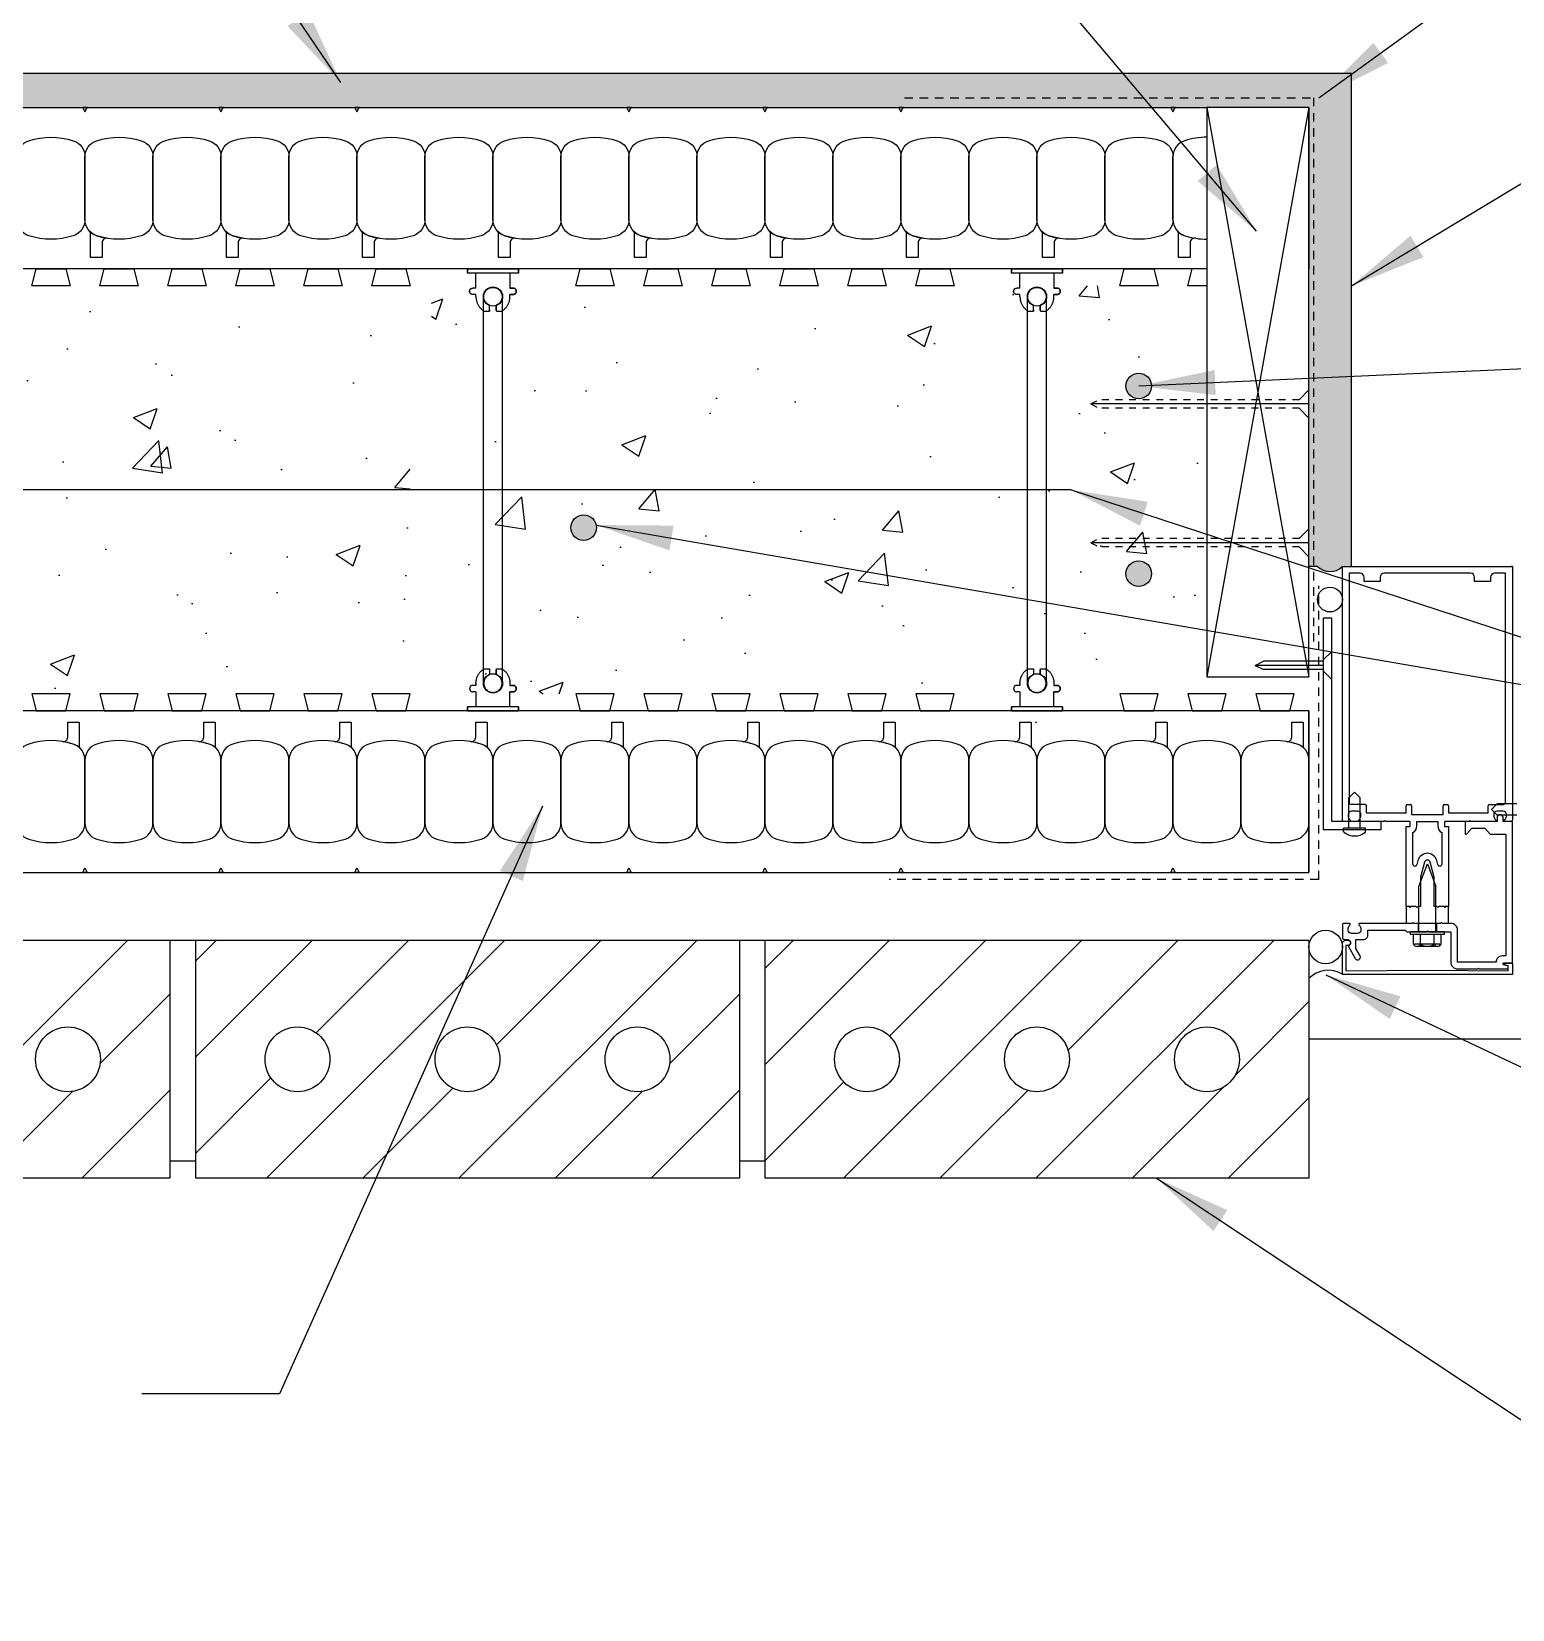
# Model space of a CAD drawing. Header units: inches. Extents: x 2887.4 to 2942.4, y 464.8 to 534.2.
# Drawn here: x 2899.14 to 2920.92, y 499.37 to 522.57 of the extents above; entities that cross this region are included whole.
import ezdxf

# ---------------------------------------------------------------- set-up
doc = ezdxf.new("R2010")
doc.units = ezdxf.units.IN
doc.header["$LTSCALE"] = 0.5
doc.header["$MEASUREMENT"] = 0
doc.linetypes.add('DASHED2', pattern=[0.375, 0.25, -0.125])
doc.linetypes.add('HIDDEN2', pattern=[0.1875, 0.125, -0.0625])
doc.layers.get('0').update_dxf_attribs({"linetype": 'CONTINUOUS'})
for name, color, linetype in [('HATCH', 12, 'CONTINUOUS'), ('LINE18', 9, 'CONTINUOUS'), ('line25', 2, 'CONTINUOUS'), ('LINE50', 5, 'CONTINUOUS'), ('LINE65', 3, 'CONTINUOUS'), ('LINE9', 9, 'CONTINUOUS'), ('TEXT', 4, 'CONTINUOUS')]:
    doc.layers.add(name, color=color, linetype=linetype)
doc.styles.add('DIM', font='romans.shx', dxfattribs={"width": 0.7})
doc.dimstyles.new('ext_12', dxfattribs={"dimscale": 12, "dimtxt": 0.09375, "dimasz": 0.09375, "dimexe": 0.09375, "dimexo": 0.0625, "dimgap": 0.0625, "dimtad": 1, "dimdec": 1, "dimzin": 3, "dimdsep": 46, "dimlunit": 4, "dimtxsty": 'DIM', "dimcen": 0.09, "dimdle": 0.09375, "dimclrt": 4, "dimadec": 0, "dimazin": 0, "dimtfac": 1, "dimtdec": 1, "dimtmove": 2, "dimatfit": 3, "dimfxl": 0, "dimfrac": 2, "dimtolj": 1, "dimtzin": 0, "dimarcsym": 0})

# ---------------------------------------------------------------- blocks, each defined once
blk = doc.blocks.new('WEB_6_CENTRE_TOP')
for p, q in [((5.688, 0.141), (0, 0.141)), ((5.688, -0.141), (0, -0.141))]:
    blk.add_line(p, q)
for centre in [(0, 0), (5.688, 0)]:
    blk.add_circle(centre, 0.141)
blk = doc.blocks.new('Connector')
blk.add_point((0.271, 0))
at = {"layer": 'LINE9'}
for p, q in [((0, 0.375), (0, -0.375)), ((0.062, -0.375), (0.062, 0.375)), ((0.281, 0.25), (0.062, 0.25))]:
    blk.add_line(p, q, dxfattribs=at)
for points, weights in [([(0.007, 0.375), (0.004, 0.375), (0, 0.375)], [1, 0.972587069138, 0.950305488115]), ([(0.327, 0.343), (0.308, 0.343), (0.281, 0.317), (0.281, 0.297)], [1, 0.85355339, 0.85355339, 1]), ([(0.328, 0.343), (0.327, 0.343), (0.327, 0.343)], [1, 0.70710678, 1]), ([(0.375, 0.297), (0.375, 0.317), (0.348, 0.343), (0.329, 0.343)], [1, 0.85355339, 0.85355339, 1]), ([(0.406, 0.25), (0.546, 0.25), (0.619, 0.131)], [0.958404415409, 0.794674173519, 0.864651571113]), ([(0.619, 0.052), (0.612, 0.049), (0.604, 0.049)], [0.83615024178, 0.892081430621, 1]), ([(0.619, -0.131), (0.546, -0.25), (0.406, -0.25)], [0.864651574428, 0.794674169686, 0.958404415195]), ([(0.604, -0.049), (0.612, -0.049), (0.619, -0.052)], [1, 0.89208144177, 0.836150253337]), ([(0, -0.375), (0.004, -0.375), (0.007, -0.375)], [0.950305488115, 0.972587069138, 1]), ([(0.281, -0.297), (0.281, -0.317), (0.308, -0.343), (0.327, -0.343)], [1, 0.85355339, 0.85355339, 1]), ([(0.327, -0.343), (0.281, -0.343), (0.281, -0.297)], [1, 0.70710678, 1]), ([(0.329, -0.343), (0.348, -0.343), (0.375, -0.317), (0.375, -0.297)], [1, 0.85355339, 0.85355339, 1]), ([(0.375, -0.297), (0.375, -0.343), (0.329, -0.343)], [1, 0.70710678, 1])]:
    blk.add_rational_spline(points, weights, degree=2, dxfattribs=at)
for points, degree in [([(0, 0.375), (0.002, 0.375), (0.005, 0.375), (0.007, 0.375)], 3), ([(0.007, 0.375), (0.021, 0.375), (0.051, 0.375), (0.062, 0.375), (0.062, 0.375)], 3), ([(0.281, 0.25), (0.281, 0.297)], 1), ([(0.327, 0.343), (0.327, 0.343), (0.328, 0.343), (0.328, 0.343)], 3), ([(0.328, 0.343), (0.329, 0.343), (0.329, 0.343), (0.329, 0.343)], 3), ([(0.375, 0.25), (0.375, 0.297)], 1), ([(0.406, 0.25), (0.375, 0.25)], 1), ([(0.604, 0.049), (0.532, 0.049)], 1), ([(0.604, 0.049), (0.609, 0.049), (0.614, 0.05), (0.619, 0.052)], 3), ([(0.619, 0.131), (0.619, 0.052)], 1), ([(0.532, -0.049), (0.604, -0.049)], 1), ([(0.604, -0.049), (0.58, -0.049), (0.556, -0.049), (0.532, -0.049)], 3), ([(0.619, -0.052), (0.614, -0.05), (0.609, -0.049), (0.604, -0.049)], 3), ([(0.619, -0.052), (0.619, -0.131)], 1), ([(0.007, -0.375), (0.005, -0.375), (0.002, -0.375), (0, -0.375)], 3), ([(0.062, -0.375), (0.062, -0.375), (0.051, -0.375), (0.021, -0.375), (0.007, -0.375)], 3), ([(0.062, -0.25), (0.281, -0.25)], 1), ([(0.281, -0.297), (0.281, -0.25)], 1), ([(0.281, -0.25), (0.281, -0.297)], 1), ([(0.328, -0.343), (0.328, -0.343), (0.327, -0.343), (0.327, -0.343)], 3), ([(0.329, -0.343), (0.329, -0.343), (0.329, -0.343), (0.328, -0.343)], 3), ([(0.375, -0.25), (0.375, -0.297)], 1), ([(0.375, -0.297), (0.375, -0.25)], 1), ([(0.406, -0.25), (0.375, -0.25)], 1)]:
    blk.add_open_spline(points, degree=degree, dxfattribs=at)
for points, weights, knots in [([(0.062, 0.375), (0.062, 0.375), (0.046, 0.375), (0.03, 0.375), (0.007, 0.375)], [0.868718858569, 0.861102746415, 1, 0.861102734288, 0.868718859898], [0, 0, 0, 0.5, 0.5, 1, 1, 1]), ([(0.532, 0.049), (0.472, 0.203), (0.333, 0.113), (0.157, 0), (0.333, -0.113), (0.472, -0.203), (0.532, -0.049)], [0.899508922286, 0.599718215298, 1, 0.54226024, 1, 0.599718224335, 0.899508908749], [0, 0, 0, 0.318112, 0.318112, 0.681888, 0.681888, 1, 1, 1]), ([(0.007, -0.375), (0.03, -0.375), (0.046, -0.375), (0.062, -0.375), (0.062, -0.375)], [0.868718859319, 0.861102739573, 1, 0.861102742958, 0.868718858948], [0, 0, 0, 0.5, 0.5, 1, 1, 1])]:
    blk.add_rational_spline(points, weights, degree=2, knots=knots, dxfattribs=at)
for points in [[(0.406, 0.25), (0.406, 0.25), (0.406, 0.25), (0.406, 0.25), (0.406, 0.25), (0.406, 0.25), (0.406, 0.25)], [(0.406, 0.25), (0.406, 0.25), (0.406, 0.25), (0.406, 0.25), (0.406, 0.25), (0.406, 0.25), (0.406, 0.25)], [(0.406, 0.25), (0.406, 0.25), (0.406, 0.25), (0.406, 0.25), (0.406, 0.25), (0.406, 0.25), (0.406, 0.25)], [(0.406, 0.25), (0.406, 0.25), (0.406, 0.25), (0.406, 0.25), (0.406, 0.25), (0.406, 0.25), (0.406, 0.25)], [(0.406, 0.25), (0.406, 0.25), (0.406, 0.25), (0.406, 0.25), (0.406, 0.25), (0.406, 0.25), (0.406, 0.25)], [(0.406, 0.25), (0.406, 0.25), (0.406, 0.25), (0.406, 0.25), (0.406, 0.25), (0.406, 0.25), (0.406, 0.25)], [(0.406, 0.25), (0.406, 0.25), (0.406, 0.25), (0.406, 0.25), (0.406, 0.25), (0.406, 0.25), (0.406, 0.25)], [(0.406, 0.25), (0.406, 0.25), (0.406, 0.25), (0.406, 0.25), (0.406, 0.25), (0.406, 0.25), (0.406, 0.25)], [(0.406, 0.25), (0.406, 0.25), (0.406, 0.25), (0.406, 0.25), (0.406, 0.25), (0.406, 0.25), (0.406, 0.25)], [(0.406, 0.25), (0.406, 0.25), (0.406, 0.25), (0.406, 0.25), (0.406, 0.25), (0.406, 0.25), (0.406, 0.25)], [(0.406, 0.25), (0.406, 0.25), (0.406, 0.25), (0.406, 0.25), (0.406, 0.25), (0.406, 0.25), (0.406, 0.25)], [(0.406, 0.25), (0.406, 0.25), (0.406, 0.25), (0.406, 0.25), (0.406, 0.25), (0.406, 0.25), (0.406, 0.25)], [(0.406, 0.25), (0.406, 0.25), (0.406, 0.25), (0.406, 0.25), (0.406, 0.25), (0.406, 0.25), (0.406, 0.25)], [(0.406, 0.25), (0.406, 0.25), (0.406, 0.25), (0.406, 0.25), (0.406, 0.25), (0.406, 0.25), (0.406, 0.25)], [(0.406, 0.25), (0.406, 0.25), (0.406, 0.25), (0.406, 0.25), (0.406, 0.25), (0.406, 0.25), (0.406, 0.25)], [(0.406, 0.25), (0.406, 0.25), (0.406, 0.25), (0.406, 0.25), (0.406, 0.25), (0.406, 0.25), (0.406, 0.25)], [(0.406, 0.25), (0.406, 0.25), (0.406, 0.25), (0.406, 0.25), (0.406, 0.25), (0.406, 0.25), (0.406, 0.25)], [(0.406, 0.25), (0.406, 0.25), (0.406, 0.25), (0.406, 0.25), (0.406, 0.25), (0.406, 0.25), (0.406, 0.25)], [(0.406, 0.25), (0.406, 0.25), (0.406, 0.25), (0.406, 0.25), (0.406, 0.25), (0.406, 0.25), (0.406, 0.25)], [(0.406, 0.25), (0.406, 0.25), (0.406, 0.25), (0.406, 0.25), (0.406, 0.25), (0.406, 0.25), (0.406, 0.25)], [(0.406, 0.25), (0.406, 0.25), (0.406, 0.25), (0.406, 0.25), (0.406, 0.25), (0.406, 0.25), (0.406, 0.25)], [(0.406, 0.25), (0.406, 0.25), (0.406, 0.25), (0.406, 0.25), (0.406, 0.25), (0.406, 0.25), (0.406, 0.25)], [(0.406, 0.25), (0.406, 0.25), (0.406, 0.25), (0.406, 0.25), (0.406, 0.25), (0.406, 0.25), (0.406, 0.25)], [(0.406, 0.25), (0.406, 0.25), (0.406, 0.25), (0.406, 0.25), (0.406, 0.25), (0.406, 0.25), (0.406, 0.25)], [(0.532, 0.049), (0.532, 0.049), (0.532, 0.049), (0.532, 0.049), (0.532, 0.049), (0.532, 0.049), (0.532, 0.049)], [(0.532, 0.049), (0.532, 0.049), (0.532, 0.049), (0.532, 0.049), (0.532, 0.049), (0.532, 0.049), (0.532, 0.049)], [(0.532, 0.049), (0.532, 0.049), (0.532, 0.049), (0.532, 0.049), (0.532, 0.049), (0.532, 0.049), (0.532, 0.049)], [(0.532, 0.049), (0.532, 0.049), (0.532, 0.049), (0.532, 0.049), (0.532, 0.049), (0.532, 0.049), (0.532, 0.049)], [(0.532, 0.049), (0.532, 0.049), (0.532, 0.049), (0.532, 0.049), (0.532, 0.049), (0.532, 0.049), (0.532, 0.049)], [(0.532, 0.049), (0.532, 0.049), (0.532, 0.049), (0.532, 0.049), (0.532, 0.049), (0.532, 0.049), (0.532, 0.049)], [(0.532, 0.049), (0.532, 0.049), (0.532, 0.049), (0.532, 0.049), (0.532, 0.049), (0.532, 0.049), (0.532, 0.049)], [(0.532, 0.049), (0.532, 0.049), (0.532, 0.049), (0.532, 0.049), (0.532, 0.049), (0.532, 0.049), (0.532, 0.049)], [(0.532, 0.049), (0.532, 0.049), (0.532, 0.049), (0.532, 0.049), (0.532, 0.049), (0.532, 0.049), (0.532, 0.049)], [(0.532, 0.049), (0.532, 0.049), (0.532, 0.049), (0.532, 0.049), (0.532, 0.049), (0.532, 0.049), (0.532, 0.049)], [(0.604, 0.049), (0.604, 0.049), (0.604, 0.049), (0.604, 0.049), (0.604, 0.049), (0.604, 0.049), (0.604, 0.049)], [(0.604, 0.049), (0.604, 0.049), (0.604, 0.049), (0.604, 0.049), (0.604, 0.049), (0.604, 0.049), (0.604, 0.049)], [(0.604, 0.049), (0.604, 0.049), (0.604, 0.049), (0.604, 0.049), (0.604, 0.049), (0.604, 0.049), (0.604, 0.049)], [(0.604, 0.049), (0.604, 0.049), (0.604, 0.049), (0.604, 0.049), (0.604, 0.049), (0.604, 0.049), (0.604, 0.049)], [(0.619, 0.131), (0.619, 0.131), (0.619, 0.131), (0.619, 0.131), (0.619, 0.131), (0.619, 0.131), (0.619, 0.131)], [(0.619, 0.131), (0.619, 0.131), (0.619, 0.131), (0.619, 0.131), (0.619, 0.131), (0.619, 0.131), (0.619, 0.131)], [(0.619, 0.131), (0.619, 0.131), (0.619, 0.131), (0.619, 0.131), (0.619, 0.131), (0.619, 0.131), (0.619, 0.131)], [(0.619, 0.131), (0.619, 0.131), (0.619, 0.131), (0.619, 0.131), (0.619, 0.131), (0.619, 0.131), (0.619, 0.131)], [(0.532, -0.049), (0.532, -0.049), (0.532, -0.049), (0.532, -0.049), (0.532, -0.049), (0.532, -0.049), (0.532, -0.049)], [(0.532, -0.049), (0.532, -0.049), (0.532, -0.049), (0.532, -0.049), (0.532, -0.049), (0.532, -0.049), (0.532, -0.049)], [(0.532, -0.049), (0.532, -0.049), (0.532, -0.049), (0.532, -0.049), (0.532, -0.049), (0.532, -0.049), (0.532, -0.049)], [(0.532, -0.049), (0.532, -0.049), (0.532, -0.049), (0.532, -0.049), (0.532, -0.049), (0.532, -0.049), (0.532, -0.049)], [(0.604, -0.049), (0.604, -0.049), (0.604, -0.049), (0.604, -0.049), (0.604, -0.049), (0.604, -0.049), (0.604, -0.049)], [(0.604, -0.049), (0.604, -0.049), (0.604, -0.049), (0.604, -0.049), (0.604, -0.049), (0.604, -0.049), (0.604, -0.049)], [(0.604, -0.049), (0.604, -0.049), (0.604, -0.049), (0.604, -0.049), (0.604, -0.049), (0.604, -0.049), (0.604, -0.049)], [(0.604, -0.049), (0.604, -0.049), (0.604, -0.049), (0.604, -0.049), (0.604, -0.049), (0.604, -0.049), (0.604, -0.049)], [(0.604, -0.049), (0.604, -0.049), (0.604, -0.049), (0.604, -0.049), (0.604, -0.049), (0.604, -0.049), (0.604, -0.049)], [(0.604, -0.049), (0.604, -0.049), (0.604, -0.049), (0.604, -0.049), (0.604, -0.049), (0.604, -0.049), (0.604, -0.049)], [(0.604, -0.049), (0.604, -0.049), (0.604, -0.049), (0.604, -0.049), (0.604, -0.049), (0.604, -0.049), (0.604, -0.049)], [(0.604, -0.049), (0.604, -0.049), (0.604, -0.049), (0.604, -0.049), (0.604, -0.049), (0.604, -0.049), (0.604, -0.049)], [(0.619, -0.131), (0.619, -0.131), (0.619, -0.131), (0.619, -0.131), (0.619, -0.131), (0.619, -0.131), (0.619, -0.131)], [(0.619, -0.131), (0.619, -0.131), (0.619, -0.131), (0.619, -0.131), (0.619, -0.131), (0.619, -0.131), (0.619, -0.131)], [(0.619, -0.131), (0.619, -0.131), (0.619, -0.131), (0.619, -0.131), (0.619, -0.131), (0.619, -0.131), (0.619, -0.131)], [(0.619, -0.131), (0.619, -0.131), (0.619, -0.131), (0.619, -0.131), (0.619, -0.131), (0.619, -0.131), (0.619, -0.131)], [(0.406, -0.25), (0.406, -0.25), (0.406, -0.25), (0.406, -0.25), (0.406, -0.25), (0.406, -0.25), (0.406, -0.25)], [(0.406, -0.25), (0.406, -0.25), (0.406, -0.25), (0.406, -0.25), (0.406, -0.25), (0.406, -0.25), (0.406, -0.25)], [(0.406, -0.25), (0.406, -0.25), (0.406, -0.25), (0.406, -0.25), (0.406, -0.25), (0.406, -0.25), (0.406, -0.25)], [(0.406, -0.25), (0.406, -0.25), (0.406, -0.25), (0.406, -0.25), (0.406, -0.25), (0.406, -0.25), (0.406, -0.25)], [(0.406, -0.25), (0.406, -0.25), (0.406, -0.25), (0.406, -0.25), (0.406, -0.25), (0.406, -0.25), (0.406, -0.25)], [(0.406, -0.25), (0.406, -0.25), (0.406, -0.25), (0.406, -0.25), (0.406, -0.25), (0.406, -0.25), (0.406, -0.25)], [(0.406, -0.25), (0.406, -0.25), (0.406, -0.25), (0.406, -0.25), (0.406, -0.25), (0.406, -0.25), (0.406, -0.25)], [(0.406, -0.25), (0.406, -0.25), (0.406, -0.25), (0.406, -0.25), (0.406, -0.25), (0.406, -0.25), (0.406, -0.25)], [(0.406, -0.25), (0.406, -0.25), (0.406, -0.25), (0.406, -0.25), (0.406, -0.25), (0.406, -0.25), (0.406, -0.25)], [(0.406, -0.25), (0.406, -0.25), (0.406, -0.25), (0.406, -0.25), (0.406, -0.25), (0.406, -0.25), (0.406, -0.25)], [(0.406, -0.25), (0.406, -0.25), (0.406, -0.25), (0.406, -0.25), (0.406, -0.25), (0.406, -0.25), (0.406, -0.25)]]:
    blk.add_open_spline(points, degree=3, knots=[0, 0, 0, 0, 1, 1, 1, 1, 1, 1, 1], dxfattribs=at)

msp = doc.modelspace()

# ---------------------------------------------------------------- hatches: boundary and pattern name
at = {"layer": 'HATCH'}
h = msp.add_hatch(dxfattribs=at)
h.set_pattern_fill('AR-SAND', color=256, scale=0.25, style=0)
h.set_pattern_definition([(37.5, (-58.41438, -38.99263), (-0.01574834, 0.48170594), [0, -0.38, 0, -0.425, 0, -0.40625]), (7.5, (-58.4144, -38.9926), (0.44244418, 0.70553652), [0, -0.205, 0, -0.3425, 0, -0.13125]), (327.5, (-58.72188, -38.99263), (0.778535465, 0.001414763), [0, -0.125, 0, -0.45, 0, -0.5875]), (317.5, (-58.7219, -38.9926), (0.75153165, 0.21941889), [0, -0.0625, 0, -0.295, 0, -0.3375])])
h.paths.add_polyline_path([(2918.552, 521.958), (2918.297, 521.958), (2888.605, 521.958), (2888.605, 521.458), (2916.427, 521.458), (2917.927, 521.458), (2917.927, 514.708), (2918.052, 514.708, 0.406613), (2918.418, 514.704), (2918.418, 514.708), (2918.552, 514.708)])
h = msp.add_hatch(dxfattribs=at)
h.set_pattern_fill('AR-CONC', color=256, scale=0.5, style=0)
h.set_pattern_definition([(50, (13.737, 62.0218), (3.586301, -0.3137607), [0.375, -4.125]), (355, (13.737, 62.0218), (-0.6937567, 3.7609607), [0.3, -3.3]), (100.4514, (14.036, 61.9956), (2.892547, 3.4471977), [0.318701, -3.5057106]), (46.1842, (13.737, 63.022), (5.336205, -0.827595), [0.5625, -6.1875]), (96.6356, (14.1817, 62.953), (4.6733135, 4.870589), [0.478051, -5.258565]), (351.1842, (13.737, 63.022), (4.67331, 4.870593), [0.45, -4.95]), (21, (14.237, 62.7718), (2.9845353, -2.0130945), [0.375, -4.125]), (326, (14.237, 62.7718), (1.2165767, 3.62575), [0.3, -3.3]), (71.4514, (14.4858, 62.604), (4.201113, 1.6126525), [0.318701, -3.5057106]), (37.5, (13.737, 62.0218), (0.0607993, 1.66446927), [0, -3.26, 0, -3.35, 0, -3.3125]), (7.5, (13.737, 62.0218), (1.3153477, 1.9720586), [0, -1.91, 0, -3.185, 0, -1.2625]), (327.5, (12.622, 62.0218), (2.6691122, -0.11277436), [0, -1.25, 0, -3.9, 0, -5.175]), (317.5, (12.122, 62.0218), (2.9159308, 0.500525), [0, -1.625, 0, -2.59, 0, -3.675])])
h.paths.add_polyline_path([(2897.022, 516.21), (2897.022, 512.833), (2904.71, 512.833), (2904.71, 516.21)])
h.paths.add_polyline_path([(2896.71, 516.21), (2889.022, 516.21), (2889.022, 512.833), (2896.71, 512.833)])
h.paths.add_polyline_path([(2891.074, 515.278, -1), (2891.449, 515.278, -1)], flags=16)
h.paths.add_polyline_path([(2889.022, 518.833), (2889.022, 516.21), (2896.71, 516.21), (2896.71, 518.833)])
h.paths.add_polyline_path([(2897.022, 518.833), (2897.022, 516.21), (2904.71, 516.21), (2904.71, 518.833)])
h.paths.add_polyline_path([(2912.71, 516.21), (2912.71, 518.833), (2905.022, 518.833), (2905.022, 516.21)])
h.paths.add_polyline_path([(2912.71, 512.833), (2912.71, 516.21), (2905.022, 516.21), (2905.022, 512.833)])
h.paths.add_polyline_path([(2907.074, 515.278, -1), (2907.449, 515.278, -1)], flags=16)
h.paths.add_polyline_path([(2916.427, 518.833), (2913.022, 518.833), (2913.022, 512.833), (2916.427, 512.833)])
h.paths.add_polyline_path([(2914.148, 517.362, -1), (2914.523, 517.362, -1)], flags=16)
h.paths.add_polyline_path([(2914.523, 514.601, -1), (2914.148, 514.601, -1)], flags=16)
h.paths.add_polyline_path([(2888.614, 516.601), (2888.71, 516.546), (2888.71, 518.833), (2888.614, 518.833)])
h.paths.add_polyline_path([(2887.362, 515.868), (2888.614, 515.145), (2888.614, 512.833), (2888.71, 512.833), (2888.71, 515.868)])
at = {"layer": 'LINE65'}
for points in [[(2915.612, 517.362, 1), (2915.237, 517.362, 1)], [(2907.449, 515.278, 1), (2907.074, 515.278, 1)], [(2915.612, 514.601, 1), (2915.237, 514.601, 1)]]:
    msp.add_hatch(color=256, dxfattribs=at).paths.add_polyline_path(points)

# ---------------------------------------------------------------- linework, layer by layer
at = {"layer": 'HATCH'}
for p, q in [((2916.427, 521.458), (2917.927, 513.083)), ((2917.927, 521.458), (2916.427, 513.083)), ((2917.927, 517.097), (2914.72, 517.097)), ((2917.927, 515.056), (2914.72, 515.056)), ((2918.138, 513.253), (2917.138, 513.253)), ((2897.052, 505.708), (2900.552, 509.208)), ((2901.552, 508.904), (2901.856, 509.208)), ((2901.552, 507.49), (2903.27, 509.208)), ((2902.599, 505.708), (2906.099, 509.208)), ((2903.325, 507.849), (2904.684, 509.208)), ((2905.427, 505.708), (2908.927, 509.208)), ((2905.977, 507.673), (2907.513, 509.208)), ((2909.927, 508.793), (2910.341, 509.208)), ((2909.927, 507.379), (2911.756, 509.208)), ((2911.76, 507.799), (2913.17, 509.208)), ((2913.327, 507.951), (2914.584, 509.208)), ((2913.912, 505.708), (2917.412, 509.208)), ((2914.384, 507.594), (2915.998, 509.208)), ((2900.148, 507.39), (2901.177, 508.418)), ((2908.523, 507.39), (2909.552, 508.418)), ((2916.841, 507.222), (2917.927, 508.308)), ((2911.084, 505.708), (2913.327, 507.951)), ((2901.552, 506.075), (2902.661, 507.185)), ((2909.927, 505.965), (2911.086, 507.125)), ((2898.466, 505.708), (2899.745, 506.986)), ((2899.881, 505.708), (2901.177, 507.004)), ((2904.013, 505.708), (2905.337, 507.033)), ((2906.841, 505.708), (2908.12, 506.986)), ((2908.256, 505.708), (2909.552, 507.004)), ((2913.057, 506.267), (2913.791, 507.001)), ((2915.327, 505.708), (2916.663, 507.044)), ((2916.741, 505.708), (2917.927, 506.894)), ((2912.498, 505.708), (2913.057, 506.267))]:
    msp.add_line(p, q, dxfattribs=at)
at = {"layer": 'HATCH', "color": 12}
for p, q in [((2920.918, 514.708), (2920.899, 514.708)), ((2926.441, 507.754), (2917.927, 507.754))]:
    msp.add_line(p, q, dxfattribs=at)
at = {"layer": 'HATCH', "color": 6, "linetype": 'DASHED2'}
for q in [(2918.072, 514.423), (2911.755, 510.104)]:
    msp.add_line((2918.072, 510.104), q, dxfattribs=at)
msp.add_lwpolyline([(2911.977, 521.602), (2917.996, 521.602), (2917.996, 513.498)], dxfattribs=at)
at = {"layer": 'HATCH', "color": 12}
for centre, radius in [((2918.235, 514.221), 0.183), ((2918.172, 509.111), 0.246)]:
    msp.add_circle(centre, radius, dxfattribs=at)
for centre, radius, start, end in [((2918.237, 514.894), 0.262, 225.1394, 313.6487), ((2918.211, 508.378), 0.39, 57.8871, 136.7705)]:
    msp.add_arc(centre, radius, start, end, dxfattribs=at)
at = {"layer": 'LINE18', "linetype": 'HIDDEN2'}
for p, q in [((2914.72, 517.097), (2914.84, 517.159)), ((2914.72, 517.097), (2914.84, 517.034)), ((2917.783, 517.159), (2914.84, 517.159)), ((2917.783, 517.034), (2914.84, 517.034)), ((2914.72, 515.056), (2914.84, 515.119)), ((2914.72, 515.056), (2914.84, 514.994)), ((2917.783, 515.119), (2914.84, 515.119)), ((2917.783, 514.994), (2914.84, 514.994))]:
    msp.add_line(p, q, dxfattribs=at)
at = {"layer": 'LINE18'}
for p, q in [((2917.783, 517.159), (2917.927, 517.303)), ((2917.783, 517.034), (2917.927, 516.89)), ((2917.783, 515.119), (2917.927, 515.262)), ((2917.783, 514.994), (2917.927, 514.85)), ((2918.052, 514.708), (2917.927, 514.708)), ((2918.989, 510.833), (2918.138, 510.833)), ((2918.989, 510.958), (2918.263, 510.958)), ((2918.989, 510.833), (2918.989, 510.958))]:
    msp.add_line(p, q, dxfattribs=at)
at = {"layer": 'line25'}
for p, q in [((2917.927, 521.458), (2916.427, 521.458)), ((2916.427, 519.083), (2888.614, 519.083)), ((2917.927, 512.583), (2888.614, 512.583)), ((2913.906, 512.415), (2913.927, 512.415)), ((2901.177, 509.208), (2901.177, 505.708)), ((2901.552, 509.208), (2901.552, 505.708)), ((2901.552, 509.208), (2901.552, 505.708)), ((2909.552, 509.208), (2909.552, 505.708)), ((2909.927, 509.208), (2909.927, 505.708)), ((2909.927, 509.208), (2909.927, 505.708)), ((2917.927, 509.208), (2917.927, 505.708)), ((2901.552, 505.958), (2901.177, 505.958)), ((2909.927, 505.958), (2909.552, 505.958)), ((2901.177, 505.708), (2893.177, 505.708)), ((2909.552, 505.708), (2901.552, 505.708)), ((2917.927, 505.708), (2909.927, 505.708))]:
    msp.add_line(p, q, dxfattribs=at)
for points in [[(2916.427, 521.458), (2916.427, 513.083), (2917.927, 513.083), (2917.927, 521.458)], [(2916.427, 518.833), (2916.145, 518.833), (2916.208, 519.083)]]:
    msp.add_lwpolyline(points, dxfattribs=at)
for points in [[(2899.645, 519.083), (2899.708, 518.833), (2899.145, 518.833), (2899.208, 519.083)], [(2900.645, 519.083), (2900.708, 518.833), (2900.145, 518.833), (2900.208, 519.083)], [(2901.645, 519.083), (2901.708, 518.833), (2901.145, 518.833), (2901.208, 519.083)], [(2902.645, 519.083), (2902.708, 518.833), (2902.145, 518.833), (2902.208, 519.083)], [(2903.645, 519.083), (2903.708, 518.833), (2903.145, 518.833), (2903.208, 519.083)], [(2904.645, 519.083), (2904.708, 518.833), (2904.145, 518.833), (2904.208, 519.083)], [(2907.645, 519.083), (2907.708, 518.833), (2907.145, 518.833), (2907.208, 519.083)], [(2908.645, 519.083), (2908.708, 518.833), (2908.145, 518.833), (2908.208, 519.083)], [(2909.645, 519.083), (2909.708, 518.833), (2909.145, 518.833), (2909.208, 519.083)], [(2910.645, 519.083), (2910.708, 518.833), (2910.145, 518.833), (2910.208, 519.083)], [(2911.645, 519.083), (2911.708, 518.833), (2911.145, 518.833), (2911.208, 519.083)], [(2912.645, 519.083), (2912.708, 518.833), (2912.145, 518.833), (2912.208, 519.083)], [(2915.645, 519.083), (2915.708, 518.833), (2915.145, 518.833), (2915.208, 519.083)], [(2899.645, 512.583), (2899.708, 512.833), (2899.145, 512.833), (2899.208, 512.583)], [(2900.645, 512.583), (2900.708, 512.833), (2900.145, 512.833), (2900.208, 512.583)], [(2901.645, 512.583), (2901.708, 512.833), (2901.145, 512.833), (2901.208, 512.583)], [(2902.645, 512.583), (2902.708, 512.833), (2902.145, 512.833), (2902.208, 512.583)], [(2903.645, 512.583), (2903.708, 512.833), (2903.145, 512.833), (2903.208, 512.583)], [(2904.645, 512.583), (2904.708, 512.833), (2904.145, 512.833), (2904.208, 512.583)], [(2907.645, 512.583), (2907.708, 512.833), (2907.145, 512.833), (2907.208, 512.583)], [(2908.645, 512.583), (2908.708, 512.833), (2908.145, 512.833), (2908.208, 512.583)], [(2909.645, 512.583), (2909.708, 512.833), (2909.145, 512.833), (2909.208, 512.583)], [(2910.645, 512.583), (2910.708, 512.833), (2910.145, 512.833), (2910.208, 512.583)], [(2911.645, 512.583), (2911.708, 512.833), (2911.145, 512.833), (2911.208, 512.583)], [(2912.645, 512.583), (2912.708, 512.833), (2912.145, 512.833), (2912.208, 512.583)], [(2915.645, 512.583), (2915.708, 512.833), (2915.145, 512.833), (2915.208, 512.583)], [(2916.645, 512.583), (2916.708, 512.833), (2916.145, 512.833), (2916.208, 512.583)], [(2917.645, 512.583), (2917.708, 512.833), (2917.145, 512.833), (2917.208, 512.583)]]:
    msp.add_lwpolyline(points, close=True, dxfattribs=at)
at = {"layer": 'line25', "flags": 128}
msp.add_lwpolyline([(2917.927, 509.208), (2888.605, 509.208)], dxfattribs=at)
at = {"layer": 'line25'}
for centre in [(2899.677, 507.458), (2903.052, 507.458), (2905.552, 507.458), (2908.052, 507.458), (2911.427, 507.458), (2913.927, 507.458), (2916.427, 507.458)]:
    msp.add_circle(centre, 0.477, dxfattribs=at)
at = {"layer": 'LINE50'}
for p, q in [((2888.614, 521.458), (2916.427, 521.458)), ((2917.927, 521.458), (2917.927, 519.083)), ((2917.927, 512.583), (2917.927, 510.208)), ((2917.927, 510.208), (2917.927, 512.583)), ((2888.614, 510.208), (2917.927, 510.208))]:
    msp.add_line(p, q, dxfattribs=at)
at = {"layer": 'LINE65'}
msp.add_line((2914.43, 515.833), (2888.605, 515.833), dxfattribs=at)
for centre in [(2915.424, 517.362), (2907.261, 515.278), (2915.424, 514.601)]:
    msp.add_circle(centre, 0.188, dxfattribs=at)
at = {"layer": 'LINE9'}
for p, q in [((2915.927, 519.81), (2915.927, 520.731)), ((2918.263, 513.948), (2918.138, 513.948)), ((2918.138, 513.948), (2918.138, 510.833)), ((2918.263, 510.958), (2918.263, 513.948)), ((2918.138, 513.334), (2918.263, 513.459)), ((2917.138, 513.253), (2917.258, 513.315)), ((2917.138, 513.253), (2917.258, 513.19)), ((2918.138, 513.315), (2917.258, 513.315)), ((2918.138, 513.19), (2917.258, 513.19)), ((2918.138, 513.171), (2918.263, 513.046))]:
    msp.add_line(p, q, dxfattribs=at)
at = {"layer": 'LINE9', "color": 9}
for p, q in [((2918.518, 514.608), (2918.518, 511.238)), ((2918.678, 514.608), (2918.518, 514.608)), ((2918.738, 514.488), (2918.738, 514.548)), ((2918.973, 514.548), (2918.973, 514.488)), ((2920.303, 514.608), (2919.033, 514.608)), ((2920.363, 514.488), (2920.363, 514.548)), ((2920.598, 514.548), (2920.598, 514.488)), ((2920.818, 514.608), (2920.658, 514.608)), ((2920.818, 511.238), (2920.818, 514.608)), ((2918.973, 514.488), (2918.738, 514.488)), ((2920.598, 514.488), (2920.363, 514.488)), ((2918.598, 511.389), (2918.515, 511.306)), ((2918.515, 510.859), (2918.515, 511.306)), ((2918.598, 511.389), (2918.681, 511.306)), ((2918.681, 510.859), (2918.681, 511.306)), ((2918.753, 511.208), (2918.548, 511.208)), ((2918.773, 511.083), (2918.773, 511.188)), ((2918.773, 511.083), (2919.355, 511.083)), ((2919.355, 511.083), (2919.355, 511.188)), ((2919.375, 511.208), (2919.415, 511.208)), ((2919.435, 511.188), (2919.435, 511.058)), ((2919.435, 511.058), (2919.901, 511.058)), ((2919.901, 511.058), (2919.901, 511.188)), ((2919.921, 511.208), (2919.961, 511.208)), ((2919.981, 511.188), (2919.981, 511.083)), ((2919.981, 511.083), (2920.563, 511.083)), ((2920.563, 511.083), (2920.563, 511.188)), ((2920.583, 511.208), (2920.788, 511.208)), ((2920.611, 511.134), (2920.694, 511.217)), ((2920.611, 511.134), (2920.694, 511.051)), ((2920.986, 511.217), (2920.694, 511.217)), ((2920.986, 511.051), (2920.694, 511.051)), ((2918.759, 510.859), (2918.437, 510.859)), ((2918.437, 510.808), (2918.437, 510.859)), ((2918.759, 510.808), (2918.759, 510.859)), ((2919.355, 509.708), (2919.355, 510.872)), ((2919.515, 510.958), (2919.821, 510.958)), ((2919.515, 510.892), (2919.515, 510.958)), ((2919.821, 510.958), (2919.821, 510.892)), ((2919.981, 510.872), (2919.981, 509.708)), ((2919.455, 510.331), (2919.455, 510.794)), ((2919.881, 510.794), (2919.881, 510.331)), ((2919.53, 510.382), (2919.514, 510.323)), ((2919.626, 510.356), (2919.568, 510.138)), ((2919.768, 510.138), (2919.709, 510.356)), ((2919.822, 510.323), (2919.806, 510.382)), ((2919.542, 509.998), (2919.668, 510.333)), ((2919.568, 510.138), (2919.568, 509.708)), ((2919.668, 510.333), (2919.793, 509.998)), ((2919.768, 509.708), (2919.768, 510.138)), ((2919.542, 509.333), (2919.542, 509.998)), ((2919.793, 509.333), (2919.793, 509.998)), ((2919.355, 509.708), (2919.355, 509.458)), ((2919.417, 509.708), (2919.355, 509.708)), ((2919.395, 509.708), (2919.355, 509.708)), ((2919.41, 509.693), (2919.395, 509.708)), ((2919.425, 509.708), (2919.41, 509.693)), ((2919.498, 509.708), (2919.425, 509.708)), ((2919.513, 509.693), (2919.498, 509.708)), ((2919.528, 509.708), (2919.513, 509.693)), ((2919.568, 509.708), (2919.528, 509.708)), ((2919.808, 509.708), (2919.768, 509.708)), ((2919.823, 509.693), (2919.808, 509.708)), ((2919.838, 509.708), (2919.823, 509.693)), ((2919.911, 509.708), (2919.838, 509.708)), ((2919.926, 509.693), (2919.911, 509.708)), ((2919.981, 509.708), (2919.918, 509.708)), ((2919.941, 509.708), (2919.926, 509.693)), ((2919.981, 509.708), (2919.941, 509.708)), ((2919.981, 509.458), (2919.981, 509.708)), ((2919.417, 509.458), (2919.355, 509.458)), ((2919.535, 509.458), (2919.535, 509.333)), ((2919.801, 509.458), (2919.801, 509.333)), ((2919.981, 509.458), (2919.918, 509.458)), ((2919.418, 509.293), (2919.418, 509.333)), ((2919.918, 509.333), (2919.418, 509.333)), ((2919.918, 509.293), (2919.418, 509.293)), ((2919.465, 509.153), (2919.465, 509.293)), ((2919.566, 509.153), (2919.566, 509.293)), ((2919.769, 509.153), (2919.769, 509.293)), ((2919.871, 509.153), (2919.871, 509.293)), ((2919.918, 509.293), (2919.918, 509.333)), ((2919.854, 509.15), (2919.481, 509.15)), ((2919.481, 509.131), (2919.481, 509.15)), ((2919.82, 509.119), (2919.515, 509.119)), ((2919.854, 509.131), (2919.854, 509.15))]:
    msp.add_line(p, q, dxfattribs=at)
at = {"layer": 'LINE9', "flags": 128}
msp.add_lwpolyline([(2918.552, 514.708), (2918.552, 521.958), (2918.297, 521.958), (2888.605, 521.958)], dxfattribs=at)
at = {"layer": 'LINE9'}
for points in [[(2899.895, 521.458), (2899.927, 521.394), (2899.958, 521.458)], [(2901.895, 521.458), (2901.927, 521.394), (2901.958, 521.458)], [(2903.895, 521.458), (2903.927, 521.394), (2903.958, 521.458)], [(2907.895, 521.458), (2907.927, 521.394), (2907.958, 521.458)], [(2909.895, 521.458), (2909.927, 521.394), (2909.958, 521.458)], [(2911.895, 521.458), (2911.927, 521.394), (2911.958, 521.458)], [(2915.895, 521.458), (2915.927, 521.394), (2915.958, 521.458)], [(2899.895, 510.208), (2899.927, 510.273), (2899.958, 510.208)], [(2901.895, 510.208), (2901.927, 510.273), (2901.958, 510.208)], [(2903.895, 510.208), (2903.927, 510.273), (2903.958, 510.208)], [(2907.895, 510.208), (2907.927, 510.273), (2907.958, 510.208)], [(2909.895, 510.208), (2909.927, 510.273), (2909.958, 510.208)], [(2911.895, 510.208), (2911.927, 510.273), (2911.958, 510.208)], [(2915.895, 510.208), (2915.927, 510.273), (2915.958, 510.208)]]:
    msp.add_lwpolyline(points, close=True, dxfattribs=at)
for points in [[(2899.754, 519.572, -0.157671), (2899.1, 519.572, -0.325305), (2898.927, 519.81), (2898.927, 520.731, -0.325305), (2899.1, 520.969, -0.157671), (2899.754, 520.969, -0.325305), (2899.927, 520.731), (2899.927, 519.81, -0.325305)], [(2900.754, 519.572, -0.157671), (2900.1, 519.572, -0.325305), (2899.927, 519.81), (2899.927, 520.731, -0.325305), (2900.1, 520.969, -0.157671), (2900.754, 520.969, -0.325305), (2900.927, 520.731), (2900.927, 519.81, -0.325305)], [(2901.754, 519.572, -0.157671), (2901.1, 519.572, -0.325305), (2900.927, 519.81), (2900.927, 520.731, -0.325305), (2901.1, 520.969, -0.157671), (2901.754, 520.969, -0.325305), (2901.927, 520.731), (2901.927, 519.81, -0.325305)], [(2902.754, 519.572, -0.157671), (2902.1, 519.572, -0.325305), (2901.927, 519.81), (2901.927, 520.731, -0.325305), (2902.1, 520.969, -0.157671), (2902.754, 520.969, -0.325305), (2902.927, 520.731), (2902.927, 519.81, -0.325305)], [(2903.754, 519.572, -0.157671), (2903.1, 519.572, -0.325305), (2902.927, 519.81), (2902.927, 520.731, -0.325305), (2903.1, 520.969, -0.157671), (2903.754, 520.969, -0.325305), (2903.927, 520.731), (2903.927, 519.81, -0.325305)], [(2904.754, 519.572, -0.157671), (2904.1, 519.572, -0.325305), (2903.927, 519.81), (2903.927, 520.731, -0.325305), (2904.1, 520.969, -0.157671), (2904.754, 520.969, -0.325305), (2904.927, 520.731), (2904.927, 519.81, -0.325305)], [(2905.754, 519.572, -0.157671), (2905.1, 519.572, -0.325305), (2904.927, 519.81), (2904.927, 520.731, -0.325305), (2905.1, 520.969, -0.157671), (2905.754, 520.969, -0.325305), (2905.927, 520.731), (2905.927, 519.81, -0.325305)], [(2906.754, 519.572, -0.157671), (2906.1, 519.572, -0.325305), (2905.927, 519.81), (2905.927, 520.731, -0.325305), (2906.1, 520.969, -0.157671), (2906.754, 520.969, -0.325305), (2906.927, 520.731), (2906.927, 519.81, -0.325305)], [(2907.754, 519.572, -0.157671), (2907.1, 519.572, -0.325305), (2906.927, 519.81), (2906.927, 520.731, -0.325305), (2907.1, 520.969, -0.157671), (2907.754, 520.969, -0.325305), (2907.927, 520.731), (2907.927, 519.81, -0.325305)], [(2908.754, 519.572, -0.157671), (2908.1, 519.572, -0.325305), (2907.927, 519.81), (2907.927, 520.731, -0.325305), (2908.1, 520.969, -0.157671), (2908.754, 520.969, -0.325305), (2908.927, 520.731), (2908.927, 519.81, -0.325305)], [(2909.754, 519.572, -0.157671), (2909.1, 519.572, -0.325305), (2908.927, 519.81), (2908.927, 520.731, -0.325305), (2909.1, 520.969, -0.157671), (2909.754, 520.969, -0.325305), (2909.927, 520.731), (2909.927, 519.81, -0.325305)], [(2910.754, 519.572, -0.157671), (2910.1, 519.572, -0.325305), (2909.927, 519.81), (2909.927, 520.731, -0.325305), (2910.1, 520.969, -0.157671), (2910.754, 520.969, -0.325305), (2910.927, 520.731), (2910.927, 519.81, -0.325305)], [(2911.754, 519.572, -0.157671), (2911.1, 519.572, -0.325305), (2910.927, 519.81), (2910.927, 520.731, -0.325305), (2911.1, 520.969, -0.157671), (2911.754, 520.969, -0.325305), (2911.927, 520.731), (2911.927, 519.81, -0.325305)], [(2912.754, 519.572, -0.157671), (2912.1, 519.572, -0.325305), (2911.927, 519.81), (2911.927, 520.731, -0.325305), (2912.1, 520.969, -0.157671), (2912.754, 520.969, -0.325305), (2912.927, 520.731), (2912.927, 519.81, -0.325305)], [(2913.754, 519.572, -0.157671), (2913.1, 519.572, -0.325305), (2912.927, 519.81), (2912.927, 520.731, -0.325305), (2913.1, 520.969, -0.157671), (2913.754, 520.969, -0.325305), (2913.927, 520.731), (2913.927, 519.81, -0.325305)], [(2914.754, 519.572, -0.157671), (2914.1, 519.572, -0.325305), (2913.927, 519.81), (2913.927, 520.731, -0.325305), (2914.1, 520.969, -0.157671), (2914.754, 520.969, -0.325305), (2914.927, 520.731), (2914.927, 519.81, -0.325305)], [(2915.754, 519.572, -0.157671), (2915.1, 519.572, -0.325305), (2914.927, 519.81), (2914.927, 520.731, -0.325305), (2915.1, 520.969, -0.157671), (2915.754, 520.969, -0.325305), (2915.927, 520.731), (2915.927, 519.81, -0.325305)], [(2900.1, 519.572, 0.037267), (2900.253, 519.535, 0.463036), (2900.181, 519.473), (2900.181, 519.252), (2900.01, 519.252), (2900.01, 519.598, 0.189002), (2899.993, 519.64, 0.128407)], [(2902.1, 519.572, 0.037267), (2902.253, 519.535, 0.463036), (2902.181, 519.473), (2902.181, 519.252), (2902.01, 519.252), (2902.01, 519.598, 0.189002), (2901.993, 519.64, 0.128407)], [(2904.1, 519.572, 0.037267), (2904.253, 519.535, 0.463036), (2904.181, 519.473), (2904.181, 519.252), (2904.01, 519.252), (2904.01, 519.598, 0.189002), (2903.993, 519.64, 0.128407)], [(2906.1, 519.572, 0.037267), (2906.253, 519.535, 0.463036), (2906.181, 519.473), (2906.181, 519.252), (2906.01, 519.252), (2906.01, 519.598, 0.189002), (2905.993, 519.64, 0.128407)], [(2908.1, 519.572, 0.037267), (2908.253, 519.535, 0.463036), (2908.181, 519.473), (2908.181, 519.252), (2908.01, 519.252), (2908.01, 519.598, 0.189002), (2907.993, 519.64, 0.128407)], [(2910.1, 519.572, 0.037267), (2910.253, 519.535, 0.463036), (2910.181, 519.473), (2910.181, 519.252), (2910.01, 519.252), (2910.01, 519.598, 0.189002), (2909.993, 519.64, 0.128407)], [(2912.1, 519.572, 0.037267), (2912.253, 519.535, 0.463036), (2912.181, 519.473), (2912.181, 519.252), (2912.01, 519.252), (2912.01, 519.598, 0.189002), (2911.993, 519.64, 0.128407)], [(2914.1, 519.572, 0.037267), (2914.253, 519.535, 0.463036), (2914.181, 519.473), (2914.181, 519.252), (2914.01, 519.252), (2914.01, 519.598, 0.189002), (2913.993, 519.64, 0.128407)], [(2916.1, 519.572, 0.037267), (2916.253, 519.535, 0.463036), (2916.181, 519.473), (2916.181, 519.252), (2916.01, 519.252), (2916.01, 519.598, 0.189002), (2915.993, 519.64, 0.128407)], [(2899.754, 512.094, 0.037267), (2899.6, 512.131, 0.463036), (2899.673, 512.193), (2899.673, 512.415), (2899.843, 512.415), (2899.843, 512.069, 0.189002), (2899.86, 512.026, 0.128407)], [(2901.754, 512.094, 0.037267), (2901.6, 512.131, 0.463036), (2901.673, 512.193), (2901.673, 512.415), (2901.843, 512.415), (2901.843, 512.069, 0.189002), (2901.86, 512.026, 0.128407)], [(2903.754, 512.094, 0.037267), (2903.6, 512.131, 0.463036), (2903.673, 512.193), (2903.673, 512.415), (2903.843, 512.415), (2903.843, 512.069, 0.189002), (2903.86, 512.026, 0.128407)], [(2905.754, 512.094, 0.037267), (2905.6, 512.131, 0.463036), (2905.673, 512.193), (2905.673, 512.415), (2905.843, 512.415), (2905.843, 512.069, 0.189002), (2905.86, 512.026, 0.128407)], [(2907.754, 512.094, 0.037267), (2907.6, 512.131, 0.463036), (2907.673, 512.193), (2907.673, 512.415), (2907.843, 512.415), (2907.843, 512.069, 0.189002), (2907.86, 512.026, 0.128407)], [(2909.754, 512.094, 0.037267), (2909.6, 512.131, 0.463036), (2909.673, 512.193), (2909.673, 512.415), (2909.843, 512.415), (2909.843, 512.069, 0.189002), (2909.86, 512.026, 0.128407)], [(2911.754, 512.094, 0.037267), (2911.6, 512.131, 0.463036), (2911.673, 512.193), (2911.673, 512.415), (2911.843, 512.415), (2911.843, 512.069, 0.189002), (2911.86, 512.026, 0.128407)], [(2913.754, 512.094, 0.037267), (2913.6, 512.131, 0.463036), (2913.673, 512.193), (2913.673, 512.415), (2913.843, 512.415), (2913.843, 512.069, 0.189002), (2913.86, 512.026, 0.128407)], [(2915.754, 512.094, 0.037267), (2915.6, 512.131, 0.463036), (2915.673, 512.193), (2915.673, 512.415), (2915.843, 512.415), (2915.843, 512.069, 0.189002), (2915.86, 512.026, 0.128407)], [(2917.754, 512.094, 0.037267), (2917.6, 512.131, 0.463036), (2917.673, 512.193), (2917.673, 512.415), (2917.843, 512.415), (2917.843, 512.069, 0.189002), (2917.86, 512.026, 0.128407)], [(2899.754, 512.094, 0.157671), (2899.1, 512.094, 0.325305), (2898.927, 511.856), (2898.927, 510.935, 0.325305), (2899.1, 510.697, 0.157671), (2899.754, 510.697, 0.325305), (2899.927, 510.935), (2899.927, 511.856, 0.325305)], [(2900.754, 512.094, 0.157671), (2900.1, 512.094, 0.325305), (2899.927, 511.856), (2899.927, 510.935, 0.325305), (2900.1, 510.697, 0.157671), (2900.754, 510.697, 0.325305), (2900.927, 510.935), (2900.927, 511.856, 0.325305)], [(2901.754, 512.094, 0.157671), (2901.1, 512.094, 0.325305), (2900.927, 511.856), (2900.927, 510.935, 0.325305), (2901.1, 510.697, 0.157671), (2901.754, 510.697, 0.325305), (2901.927, 510.935), (2901.927, 511.856, 0.325305)], [(2902.754, 512.094, 0.157671), (2902.1, 512.094, 0.325305), (2901.927, 511.856), (2901.927, 510.935, 0.325305), (2902.1, 510.697, 0.157671), (2902.754, 510.697, 0.325305), (2902.927, 510.935), (2902.927, 511.856, 0.325305)], [(2903.754, 512.094, 0.157671), (2903.1, 512.094, 0.325305), (2902.927, 511.856), (2902.927, 510.935, 0.325305), (2903.1, 510.697, 0.157671), (2903.754, 510.697, 0.325305), (2903.927, 510.935), (2903.927, 511.856, 0.325305)], [(2904.754, 512.094, 0.157671), (2904.1, 512.094, 0.325305), (2903.927, 511.856), (2903.927, 510.935, 0.325305), (2904.1, 510.697, 0.157671), (2904.754, 510.697, 0.325305), (2904.927, 510.935), (2904.927, 511.856, 0.325305)], [(2905.754, 512.094, 0.157671), (2905.1, 512.094, 0.325305), (2904.927, 511.856), (2904.927, 510.935, 0.325305), (2905.1, 510.697, 0.157671), (2905.754, 510.697, 0.325305), (2905.927, 510.935), (2905.927, 511.856, 0.325305)], [(2906.754, 512.094, 0.157671), (2906.1, 512.094, 0.325305), (2905.927, 511.856), (2905.927, 510.935, 0.325305), (2906.1, 510.697, 0.157671), (2906.754, 510.697, 0.325305), (2906.927, 510.935), (2906.927, 511.856, 0.325305)], [(2907.754, 512.094, 0.157671), (2907.1, 512.094, 0.325305), (2906.927, 511.856), (2906.927, 510.935, 0.325305), (2907.1, 510.697, 0.157671), (2907.754, 510.697, 0.325305), (2907.927, 510.935), (2907.927, 511.856, 0.325305)], [(2908.754, 512.094, 0.157671), (2908.1, 512.094, 0.325305), (2907.927, 511.856), (2907.927, 510.935, 0.325305), (2908.1, 510.697, 0.157671), (2908.754, 510.697, 0.325305), (2908.927, 510.935), (2908.927, 511.856, 0.325305)], [(2909.754, 512.094, 0.157671), (2909.1, 512.094, 0.325305), (2908.927, 511.856), (2908.927, 510.935, 0.325305), (2909.1, 510.697, 0.157671), (2909.754, 510.697, 0.325305), (2909.927, 510.935), (2909.927, 511.856, 0.325305)], [(2910.754, 512.094, 0.157671), (2910.1, 512.094, 0.325305), (2909.927, 511.856), (2909.927, 510.935, 0.325305), (2910.1, 510.697, 0.157671), (2910.754, 510.697, 0.325305), (2910.927, 510.935), (2910.927, 511.856, 0.325305)], [(2911.754, 512.094, 0.157671), (2911.1, 512.094, 0.325305), (2910.927, 511.856), (2910.927, 510.935, 0.325305), (2911.1, 510.697, 0.157671), (2911.754, 510.697, 0.325305), (2911.927, 510.935), (2911.927, 511.856, 0.325305)], [(2912.754, 512.094, 0.157671), (2912.1, 512.094, 0.325305), (2911.927, 511.856), (2911.927, 510.935, 0.325305), (2912.1, 510.697, 0.157671), (2912.754, 510.697, 0.325305), (2912.927, 510.935), (2912.927, 511.856, 0.325305)], [(2913.754, 512.094, 0.157671), (2913.1, 512.094, 0.325305), (2912.927, 511.856), (2912.927, 510.935, 0.325305), (2913.1, 510.697, 0.157671), (2913.754, 510.697, 0.325305), (2913.927, 510.935), (2913.927, 511.856, 0.325305)], [(2914.754, 512.094, 0.157671), (2914.1, 512.094, 0.325305), (2913.927, 511.856), (2913.927, 510.935, 0.325305), (2914.1, 510.697, 0.157671), (2914.754, 510.697, 0.325305), (2914.927, 510.935), (2914.927, 511.856, 0.325305)], [(2915.754, 512.094, 0.157671), (2915.1, 512.094, 0.325305), (2914.927, 511.856), (2914.927, 510.935, 0.325305), (2915.1, 510.697, 0.157671), (2915.754, 510.697, 0.325305), (2915.927, 510.935), (2915.927, 511.856, 0.325305)], [(2916.754, 512.094, 0.157671), (2916.1, 512.094, 0.325305), (2915.927, 511.856), (2915.927, 510.935, 0.325305), (2916.1, 510.697, 0.157671), (2916.754, 510.697, 0.325305), (2916.927, 510.935), (2916.927, 511.856, 0.325305)], [(2917.754, 512.094, 0.157671), (2917.1, 512.094, 0.325305), (2916.927, 511.856), (2916.927, 510.935, 0.325305), (2917.1, 510.697, 0.157671), (2917.754, 510.697, 0.325305), (2917.927, 510.935), (2917.927, 511.856, 0.325305)]]:
    msp.add_lwpolyline(points, format="xyb", close=True, dxfattribs=at)
at = {"layer": 'LINE9', "color": 9}
msp.add_lwpolyline([(2919.355, 510.872, -0.414214), (2919.365, 510.882), (2919.405, 510.882, 0.414214), (2919.415, 510.892), (2919.415, 510.948, 0.414214), (2919.405, 510.958), (2919.058, 510.958), (2919.043, 510.973), (2919.028, 510.958), (2918.676, 510.958, -0.669376), (2918.665, 510.984, 0.199773), (2918.692, 511.048), (2918.692, 511.058, 0.414214), (2918.642, 511.108), (2918.554, 511.108, 0.414214), (2918.504, 511.058), (2918.504, 511.048, 0.199773), (2918.53, 510.984, -0.669376), (2918.52, 510.958), (2918.438, 510.958, -0.414214), (2918.418, 510.978), (2918.418, 514.708), (2920.918, 514.708), (2920.918, 510.978, -0.414214), (2920.898, 510.958), (2920.816, 510.958, -0.669376), (2920.805, 510.984, 0.199773), (2920.832, 511.048), (2920.832, 511.058, 0.414214), (2920.782, 511.108), (2920.694, 511.108, 0.414214), (2920.644, 511.058), (2920.644, 511.048, 0.199773), (2920.67, 510.984, -0.669376), (2920.66, 510.958), (2920.308, 510.958), (2920.293, 510.973), (2920.278, 510.958), (2919.931, 510.958, 0.414214), (2919.921, 510.948), (2919.921, 510.892, 0.414214), (2919.931, 510.882), (2919.971, 510.882, -0.414214), (2919.981, 510.872)], format="xyb", dxfattribs=at)
for points in [[(2918.692, 509.358, -0.414214), (2918.642, 509.308), (2918.554, 509.308, -0.414214), (2918.504, 509.358), (2918.504, 509.369, -0.199773), (2918.53, 509.433, 0.669376), (2918.52, 509.458), (2918.438, 509.458, 0.414214), (2918.418, 509.438), (2918.418, 509.252, 0.414214), (2918.448, 509.222), (2918.488, 509.222, -0.84909), (2918.504, 509.125), (2918.609, 508.942, 1), (2918.678, 508.982), (2918.618, 509.087), (2918.618, 509.222), (2918.732, 509.222, 0.414214), (2918.792, 509.282), (2918.792, 509.358), (2919.343, 509.358), (2919.368, 509.333), (2919.653, 509.333), (2919.668, 509.348), (2919.683, 509.333), (2920.012, 509.333), (2920.012, 508.889, 0.414214), (2920.112, 508.789), (2920.408, 508.789), (2920.418, 508.799), (2920.428, 508.789), (2920.857, 508.789), (2920.857, 508.829), (2920.79, 508.847, -0.876976), (2920.794, 508.879), (2920.918, 508.879), (2920.918, 510.958), (2920.783, 510.958), (2920.783, 511.013, 1), (2920.693, 511.013), (2920.693, 510.958), (2920.252, 510.958, 0.414214), (2920.222, 510.928), (2920.222, 510.785, 0.687071), (2920.248, 510.775), (2920.323, 510.858), (2920.513, 510.858), (2920.593, 510.77), (2920.824, 510.77), (2920.824, 508.979), (2920.768, 508.979, 0.414214), (2920.678, 508.889), (2920.112, 508.889), (2920.112, 509.358, 0.414214), (2920.012, 509.458), (2919.893, 509.458), (2919.878, 509.473), (2919.863, 509.458), (2919.473, 509.458), (2919.458, 509.473), (2919.443, 509.458), (2918.676, 509.458, 0.669376), (2918.665, 509.433, -0.199773), (2918.692, 509.369)], [(2920.858, 508.758), (2920.858, 508.831), (2920.817, 508.842, -0.339454), (2920.803, 508.861), (2920.803, 508.871), (2920.918, 508.871), (2920.918, 508.708), (2918.418, 508.708), (2918.418, 509.152, -0.414214), (2918.478, 509.212), (2918.498, 509.212, -1), (2918.498, 509.132), (2918.468, 509.132), (2918.468, 508.758), (2919.668, 508.768)]]:
    msp.add_lwpolyline(points, format="xyb", close=True, dxfattribs=at)
at = {"layer": 'LINE9'}
for centre, radius, start, end in [((2916.177, 520.731), 0.25, 107.9202, 180), ((2916.427, 519.958), 1.063, 90, 107.9202), ((2916.177, 519.81), 0.25, 180, 252.0798), ((2916.427, 520.583), 1.062, 252.0798, 270)]:
    msp.add_arc(centre, radius, start, end, dxfattribs=at)
at = {"layer": 'LINE9', "color": 9}
for centre, radius, start, end in [((2918.678, 514.548), 0.06, 0, 90), ((2919.033, 514.548), 0.06, 90, 180), ((2920.303, 514.548), 0.06, 0, 90), ((2920.658, 514.548), 0.06, 90, 180), ((2918.548, 511.238), 0.03, 180, 270), ((2918.753, 511.188), 0.02, 0, 90), ((2919.375, 511.188), 0.02, 90, 180), ((2919.415, 511.188), 0.02, 0, 90), ((2919.921, 511.188), 0.02, 90, 180), ((2919.961, 511.188), 0.02, 0, 90), ((2920.583, 511.188), 0.02, 90, 180), ((2920.788, 511.238), 0.03, 270, 0), ((2919.405, 510.892), 0.11, 297.0357, 0), ((2919.931, 510.892), 0.11, 180, 242.9643), ((2918.452, 510.808), 0.015, 180, 232.3743), ((2918.598, 510.998), 0.254, 232.3746, 307.6254), ((2918.744, 510.808), 0.015, 307.6253, 0.0001), ((2919.668, 510.345), 0.143, 15, 165), ((2919.668, 510.345), 0.043, 15, 165), ((2919.485, 510.331), 0.03, 180, 345), ((2919.851, 510.331), 0.03, 195, 0), ((2919.515, 509.173), 0.0543, 200.9107, 339.0893), ((2919.668, 509.283), 0.165, 232.0123, 307.9877), ((2919.82, 509.173), 0.0543, 200.9107, 339.0893)]:
    msp.add_arc(centre, radius, start, end, dxfattribs=at)

# ---------------------------------------------------------------- block references
at = {"xscale": -1, "rotation": 90}
for p in [(2905.927, 519.083), (2913.927, 519.083)]:
    msp.add_blockref('Connector', p, dxfattribs=at)
at = {"rotation": 90}
for p in [(2905.927, 512.583), (2913.927, 512.583)]:
    msp.add_blockref('Connector', p, dxfattribs=at)
at = {"layer": 'LINE9', "rotation": 270}
for p in [(2905.927, 518.677), (2913.927, 518.677)]:
    msp.add_blockref('WEB_6_CENTRE_TOP', p, dxfattribs=at)

# ---------------------------------------------------------------- leaders
at = {"layer": 'TEXT'}
for points in [[(2917.156, 519.637), (2904.853, 534.207), (2903.388, 534.207)], [(2918.072, 521.602), (2925.553, 527.023), (2928.15, 527.023)], [(2903.69, 521.827), (2901.286, 525.377), (2899.821, 525.377)], [(2918.552, 518.833), (2926.08, 523.38), (2928.225, 523.38)], [(2915.424, 517.362), (2930.403, 518.037), (2937.527, 518.037)], [(2914.43, 515.833), (2925.547, 512.196)], [(2907.444, 515.317), (2925.547, 512.196), (2935.027, 512.196)], [(2906.657, 511.183), (2902.787, 502.537), (2900.765, 502.537)], [(2918.177, 508.699), (2928.105, 504.006), (2929.353, 504.006)], [(2915.687, 505.708), (2925.254, 499.367), (2929.015, 499.367)]]:
    msp.add_leader(points, dimstyle='ext_12', override={"dimgap": 0.0625, "dimtad": 0}, dxfattribs=at)

doc.saveas('drawing.dxf')
